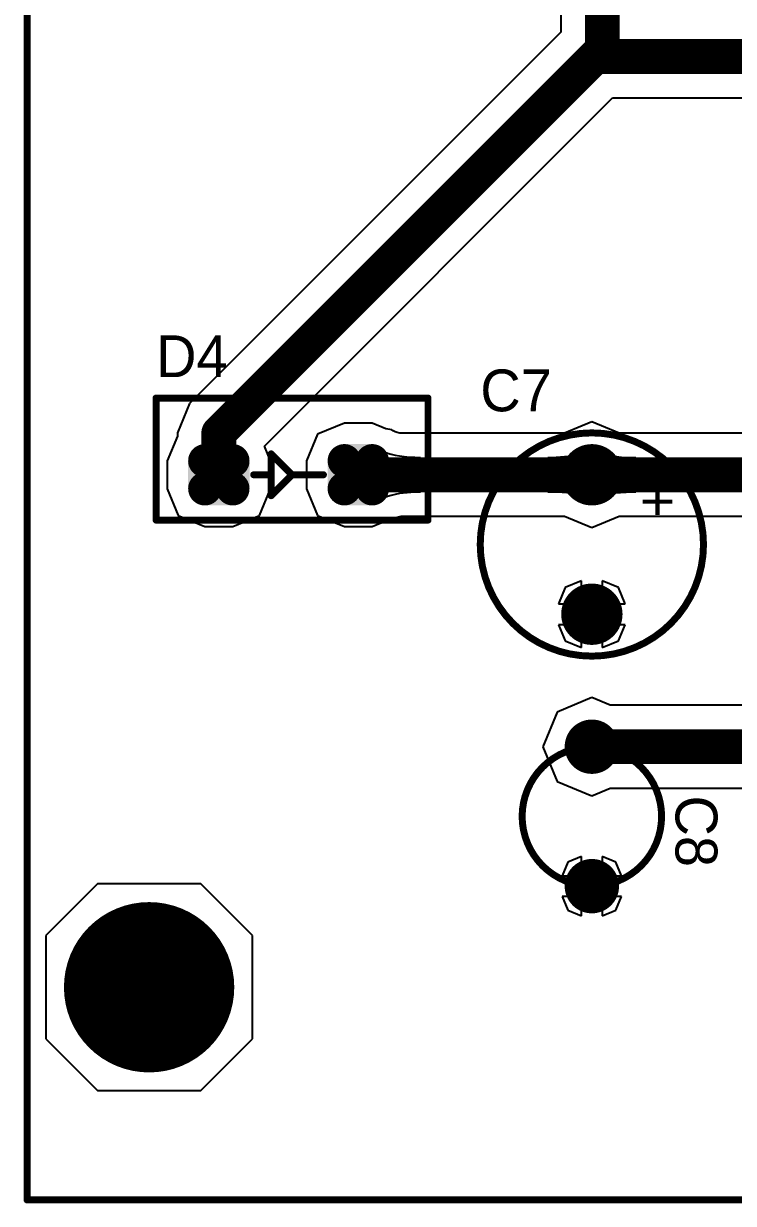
# Model space of a CAD drawing. Extents: x 0.99 to 6.92, y 0.99 to 4.95.
# Drawn here: x 0.995 to 2.013, y 0.995 to 2.687 of the extents above; entities that cross this region are included whole.
import ezdxf

# ---------------------------------------------------------------- set-up
doc = ezdxf.new("R2010")
doc.units = 0
doc.header["$MEASUREMENT"] = 0
for name, color, linetype in [('BOTTOMLAYER', 5, 'CONTINUOUS'), ('BOTTOMSOLDER', 6, 'CONTINUOUS'), ('MECHANICAL1', 6, 'CONTINUOUS'), ('MULTILAYER', 9, 'CONTINUOUS'), ('PADHOLELAYER', 156, 'CONTINUOUS'), ('TOPLAYER', 1, 'CONTINUOUS'), ('TOPOVERLAY', 2, 'CONTINUOUS'), ('TOPSOLDER', 216, 'CONTINUOUS')]:
    doc.layers.add(name, color=color, linetype=linetype)

msp = doc.modelspace()

# ---------------------------------------------------------------- linework, layer by layer
at = {"layer": 'BOTTOMLAYER'}
for p, q in [((1, 1), (1, 4.945)), ((1.7655, 2.9424), (1.7655, 2.6747)), ((1.7655, 2.6747), (1.2329, 2.1421)), ((1.3404, 2.0812), (1.8397, 2.5805)), ((1.8397, 2.5805), (3.4624, 2.5805)), ((1.2329, 2.1421), (1.2155, 2.1)), ((1.81, 2.1158), (1.7708, 2.0995)), ((1.8492, 2.0995), (1.81, 2.1158)), ((1.2155, 2.1), (1.2155, 2.0952)), ((1.4167, 2.0983), (1.4009, 2.06)), ((1.455, 2.1141), (1.4167, 2.0983)), ((1.495, 2.1141), (1.455, 2.1141)), ((1.5144, 2.1061), (1.495, 2.1141)), ((1.5231, 2.1043), (1.5144, 2.1061)), ((1.5251, 2.103), (1.5231, 2.1043)), ((1.5262, 2.1024), (1.5251, 2.103)), ((1.5281, 2.1016), (1.5262, 2.1024)), ((1.5309, 2.1008), (1.5281, 2.1016)), ((1.5346, 2.0999), (1.5309, 2.1008)), ((1.5366, 2.0995), (1.5346, 2.0999)), ((1.7708, 2.0995), (1.5366, 2.0995)), ((2.0908, 2.0995), (1.8492, 2.0995)), ((1.2155, 2.0952), (1.2009, 2.06)), ((1.3491, 2.06), (1.3404, 2.0812)), ((1.505, 2.0026), (1.505, 2.0774)), ((1.505, 2.0774), (1.5085, 2.075)), ((1.5085, 2.075), (1.5126, 2.0729)), ((1.5126, 2.0729), (1.5171, 2.0711)), ((1.5171, 2.0711), (1.5223, 2.0695)), ((1.5223, 2.0695), (1.5279, 2.0681)), ((1.5279, 2.0681), (1.5341, 2.067)), ((1.5341, 2.067), (1.5482, 2.0655)), ((1.5482, 2.0655), (1.556, 2.0651)), ((1.556, 2.0651), (1.5644, 2.065)), ((1.5644, 2.065), (1.5644, 2.015)), ((1.7468, 2.015), (1.7468, 2.065)), ((1.7468, 2.065), (1.7528, 2.065)), ((1.7528, 2.065), (1.7771, 2.0665)), ((1.7771, 2.0665), (1.7791, 2.0669)), ((1.7791, 2.0669), (1.7806, 2.0674)), ((1.7806, 2.0674), (1.7814, 2.068)), ((1.7814, 2.068), (1.7814, 2.012)), ((1.8386, 2.012), (1.8386, 2.068)), ((1.8386, 2.068), (1.8394, 2.0674)), ((1.8394, 2.0674), (1.8409, 2.0669)), ((1.8409, 2.0669), (1.8429, 2.0665)), ((1.8429, 2.0665), (1.8455, 2.0661)), ((1.8455, 2.0661), (1.8525, 2.0655)), ((1.8525, 2.0655), (1.8672, 2.065)), ((1.8672, 2.065), (1.8732, 2.065)), ((1.8732, 2.065), (1.8732, 2.015)), ((1.2009, 2.06), (1.2009, 2.02)), ((1.3491, 2.02), (1.3491, 2.06)), ((1.4009, 2.06), (1.4009, 2.02)), ((1.2009, 2.02), (1.2167, 1.9817)), ((1.3333, 1.9817), (1.3491, 2.02)), ((1.4009, 2.02), (1.4167, 1.9817)), ((1.556, 2.0149), (1.5341, 2.013)), ((1.5644, 2.015), (1.556, 2.0149)), ((1.7528, 2.015), (1.7468, 2.015)), ((1.7675, 2.0145), (1.7528, 2.015)), ((1.7745, 2.0139), (1.7675, 2.0145)), ((1.7771, 2.0135), (1.7745, 2.0139)), ((1.8672, 2.015), (1.8429, 2.0135)), ((1.8732, 2.015), (1.8672, 2.015)), ((1.5085, 2.005), (1.505, 2.0026)), ((1.5126, 2.0071), (1.5085, 2.005)), ((1.5171, 2.0089), (1.5126, 2.0071)), ((1.5223, 2.0105), (1.5171, 2.0089)), ((1.5279, 2.0119), (1.5223, 2.0105)), ((1.5341, 2.013), (1.5279, 2.0119)), ((1.7791, 2.0131), (1.7771, 2.0135)), ((1.7806, 2.0126), (1.7791, 2.0131)), ((1.7814, 2.012), (1.7806, 2.0126)), ((1.8394, 2.0126), (1.8386, 2.012)), ((1.8409, 2.0131), (1.8394, 2.0126)), ((1.8429, 2.0135), (1.8409, 2.0131)), ((1.2167, 1.9817), (1.255, 1.9659)), ((1.295, 1.9659), (1.3333, 1.9817)), ((1.4167, 1.9817), (1.455, 1.9659)), ((1.5309, 1.9792), (1.5346, 1.9801)), ((1.5346, 1.9801), (1.5366, 1.9805)), ((1.5366, 1.9805), (1.7708, 1.9805)), ((1.7708, 1.9805), (1.81, 1.9642)), ((1.81, 1.9642), (1.8492, 1.9805)), ((1.8492, 1.9805), (2.0908, 1.9805)), ((1.255, 1.9659), (1.295, 1.9659)), ((1.455, 1.9659), (1.495, 1.9659)), ((1.495, 1.9659), (1.5144, 1.9739)), ((1.5144, 1.9739), (1.5231, 1.9757)), ((1.5231, 1.9757), (1.5251, 1.977)), ((1.5251, 1.977), (1.5262, 1.9776)), ((1.5262, 1.9776), (1.5281, 1.9784)), ((1.5281, 1.9784), (1.5309, 1.9792)), ((1.7717, 1.8783), (1.7621, 1.855)), ((1.795, 1.8879), (1.7717, 1.8783)), ((1.795, 1.855), (1.795, 1.8879)), ((1.8483, 1.8783), (1.825, 1.8879)), ((1.825, 1.8879), (1.825, 1.855)), ((1.8579, 1.855), (1.8483, 1.8783)), ((1.7621, 1.855), (1.795, 1.855)), ((1.825, 1.855), (1.8579, 1.855)), ((1.795, 1.825), (1.7621, 1.825)), ((1.7621, 1.825), (1.7717, 1.8017)), ((1.795, 1.7921), (1.795, 1.825)), ((1.8579, 1.825), (1.825, 1.825)), ((1.825, 1.825), (1.825, 1.7921)), ((1.8483, 1.8017), (1.8579, 1.825)), ((1.7717, 1.8017), (1.795, 1.7921)), ((1.825, 1.7921), (1.8483, 1.8017)), ((1.81, 1.7204), (1.7603, 1.6997)), ((1.8361, 1.7095), (1.81, 1.7204)), ((2.3405, 1.7095), (1.8361, 1.7095)), ((1.7603, 1.6997), (1.7396, 1.65)), ((1.7396, 1.65), (1.7603, 1.6003)), ((1.7603, 1.6003), (1.81, 1.5796)), ((1.81, 1.5796), (1.8361, 1.5905)), ((1.8361, 1.5905), (2.0658, 1.5905)), ((1.795, 1.4925), (1.7756, 1.4844)), ((1.795, 1.465), (1.795, 1.4925)), ((1.8444, 1.4844), (1.825, 1.4925)), ((1.825, 1.4925), (1.825, 1.465)), ((1.7756, 1.4844), (1.7675, 1.465)), ((1.8525, 1.465), (1.8444, 1.4844)), ((1.7675, 1.465), (1.795, 1.465)), ((1.825, 1.465), (1.8525, 1.465)), ((1.1009, 1.4531), (1.0269, 1.3791)), ((1.2491, 1.4531), (1.1009, 1.4531)), ((1.3231, 1.3791), (1.2491, 1.4531)), ((1.795, 1.435), (1.7675, 1.435)), ((1.7675, 1.435), (1.7756, 1.4156)), ((1.795, 1.4075), (1.795, 1.435)), ((1.8525, 1.435), (1.825, 1.435)), ((1.825, 1.435), (1.825, 1.4075)), ((1.8444, 1.4156), (1.8525, 1.435)), ((1.7756, 1.4156), (1.795, 1.4075)), ((1.825, 1.4075), (1.8444, 1.4156)), ((1.0269, 1.3791), (1.0269, 1.2309)), ((1.3231, 1.2309), (1.3231, 1.3791)), ((1.0269, 1.2309), (1.1009, 1.1569)), ((1.2491, 1.1569), (1.3231, 1.2309)), ((1.1009, 1.1569), (1.2491, 1.1569)), ((6.91, 1), (1, 1))]:
    msp.add_line(p, q, dxfattribs=at)
at = {"layer": 'BOTTOMLAYER', "const_width": 0.05}
for points in [[(1.825, 2.64), (1.825, 3.005)], [(1.275, 2.1), (1.8225, 2.6475)], [(1.825, 2.64), (3.53, 2.64)], [(1.275, 2.04), (1.275, 2.1)], [(1.475, 2.04), (1.81, 2.04)], [(1.81, 2.04), (2.13, 2.04)], [(1.81, 1.65), (2.13, 1.65)]]:
    msp.add_lwpolyline(points, dxfattribs=at)
at = {"layer": 'BOTTOMLAYER'}
for points, const_width in [([(1.81, 2.6475, 1), (1.835, 2.6475, 1)], 0.025), ([(1.8125, 2.64, 1), (1.8375, 2.64, 1)], 0.025), ([(1.8125, 2.64, 1), (1.8375, 2.64, 1)], 0.025), ([(1.2625, 2.1, 1), (1.2875, 2.1, 1)], 0.025), ([(1.2625, 2.1, 1), (1.2875, 2.1, 1)], 0.025), ([(1.245, 2.06, 1), (1.265, 2.06, 1)], 0.02), ([(1.2625, 2.04, 1), (1.2875, 2.04, 1)], 0.025), ([(1.285, 2.06, 1), (1.305, 2.06, 1)], 0.02), ([(1.445, 2.06, 1), (1.465, 2.06, 1)], 0.02), ([(1.4625, 2.04, 1), (1.4875, 2.04, 1)], 0.025), ([(1.485, 2.06, 1), (1.505, 2.06, 1)], 0.02), ([(1.79, 2.04, 1), (1.83, 2.04, 1)], 0.04), ([(1.7975, 2.04, 1), (1.8225, 2.04, 1)], 0.025), ([(1.7975, 2.04, 1), (1.8225, 2.04, 1)], 0.025), ([(1.245, 2.02, 1), (1.265, 2.02, 1)], 0.02), ([(1.285, 2.02, 1), (1.305, 2.02, 1)], 0.02), ([(1.445, 2.02, 1), (1.465, 2.02, 1)], 0.02), ([(1.485, 2.02, 1), (1.505, 2.02, 1)], 0.02), ([(1.79, 1.84, 1), (1.83, 1.84, 1)], 0.04), ([(1.7925, 1.65, 1), (1.8275, 1.65, 1)], 0.035), ([(1.7975, 1.65, 1), (1.8225, 1.65, 1)], 0.025), ([(1.7925, 1.45, 1), (1.8275, 1.45, 1)], 0.035), ([(1.1159, 1.305, 1), (1.2341, 1.305, 1)], 0.1181)]:
    msp.add_lwpolyline(points, format="xyb", close=True, dxfattribs=dict(at, const_width=const_width))
for points in [[(1.255, 2), (1.295, 2), (1.255, 2.08), (1.295, 2.08)], [(1.455, 2), (1.495, 2), (1.455, 2.08), (1.495, 2.08)], [(1.235, 2.02), (1.315, 2.02), (1.235, 2.06), (1.315, 2.06)], [(1.435, 2.02), (1.515, 2.02), (1.435, 2.06), (1.515, 2.06)]]:
    msp.add_solid(points, dxfattribs=at)
at = {"layer": 'BOTTOMSOLDER'}
for points, const_width in [([(1.243, 2.06, 1), (1.267, 2.06, 1)], 0.024), ([(1.283, 2.06, 1), (1.307, 2.06, 1)], 0.024), ([(1.443, 2.06, 1), (1.467, 2.06, 1)], 0.024), ([(1.483, 2.06, 1), (1.507, 2.06, 1)], 0.024), ([(1.788, 2.04, 1), (1.832, 2.04, 1)], 0.044), ([(1.243, 2.02, 1), (1.267, 2.02, 1)], 0.024), ([(1.283, 2.02, 1), (1.307, 2.02, 1)], 0.024), ([(1.443, 2.02, 1), (1.467, 2.02, 1)], 0.024), ([(1.483, 2.02, 1), (1.507, 2.02, 1)], 0.024), ([(1.788, 1.84, 1), (1.832, 1.84, 1)], 0.044), ([(1.7905, 1.65, 1), (1.8295, 1.65, 1)], 0.039), ([(1.7905, 1.45, 1), (1.8295, 1.45, 1)], 0.039), ([(1.1139, 1.305, 1), (1.2361, 1.305, 1)], 0.1221)]:
    msp.add_lwpolyline(points, format="xyb", close=True, dxfattribs=dict(at, const_width=const_width))
for points in [[(1.255, 1.996), (1.295, 1.996), (1.255, 2.084), (1.295, 2.084)], [(1.455, 1.996), (1.495, 1.996), (1.455, 2.084), (1.495, 2.084)], [(1.231, 2.02), (1.319, 2.02), (1.231, 2.06), (1.319, 2.06)], [(1.431, 2.02), (1.519, 2.02), (1.431, 2.06), (1.519, 2.06)]]:
    msp.add_solid(points, dxfattribs=at)
at = {"layer": 'MECHANICAL1', "const_width": 0.01}
for points in [[(1, 1), (1, 4.945)], [(1, 1), (6.91, 1)]]:
    msp.add_lwpolyline(points, dxfattribs=at)
at = {"layer": 'MECHANICAL1', "const_width": 0.005}
msp.add_lwpolyline([(0.9975, 1, 1), (1.0025, 1, 1)], format="xyb", close=True, dxfattribs=at)
msp.add_lwpolyline([(0.9975, 1, 1), (1.0025, 1, 1)], format="xyb", close=True, dxfattribs=at)
at = {"layer": 'MULTILAYER'}
for points, const_width in [([(1.245, 2.06, 1), (1.265, 2.06, 1)], 0.02), ([(1.285, 2.06, 1), (1.305, 2.06, 1)], 0.02), ([(1.445, 2.06, 1), (1.465, 2.06, 1)], 0.02), ([(1.485, 2.06, 1), (1.505, 2.06, 1)], 0.02), ([(1.79, 2.04, 1), (1.83, 2.04, 1)], 0.04), ([(1.245, 2.02, 1), (1.265, 2.02, 1)], 0.02), ([(1.285, 2.02, 1), (1.305, 2.02, 1)], 0.02), ([(1.445, 2.02, 1), (1.465, 2.02, 1)], 0.02), ([(1.485, 2.02, 1), (1.505, 2.02, 1)], 0.02), ([(1.79, 1.84, 1), (1.83, 1.84, 1)], 0.04), ([(1.7925, 1.65, 1), (1.8275, 1.65, 1)], 0.035), ([(1.7925, 1.45, 1), (1.8275, 1.45, 1)], 0.035), ([(1.1159, 1.305, 1), (1.2341, 1.305, 1)], 0.1181)]:
    msp.add_lwpolyline(points, format="xyb", close=True, dxfattribs=dict(at, const_width=const_width))
for points in [[(1.255, 2), (1.295, 2), (1.255, 2.08), (1.295, 2.08)], [(1.455, 2), (1.495, 2), (1.455, 2.08), (1.495, 2.08)], [(1.235, 2.02), (1.315, 2.02), (1.235, 2.06), (1.315, 2.06)], [(1.435, 2.02), (1.515, 2.02), (1.435, 2.06), (1.515, 2.06)]]:
    msp.add_solid(points, dxfattribs=at)
at = {"layer": 'PADHOLELAYER'}
for points, const_width in [([(1.2697, 2.04, 1), (1.2803, 2.04, 1)], 0.0105), ([(1.4697, 2.04, 1), (1.4803, 2.04, 1)], 0.0105), ([(1.8048, 2.04, 1), (1.8153, 2.04, 1)], 0.0105), ([(1.8048, 1.84, 1), (1.8153, 1.84, 1)], 0.0105), ([(1.8048, 1.65, 1), (1.8153, 1.65, 1)], 0.0105), ([(1.8048, 1.45, 1), (1.8153, 1.45, 1)], 0.0105), ([(1.1455, 1.305, 1), (1.2045, 1.305, 1)], 0.0591)]:
    msp.add_lwpolyline(points, format="xyb", close=True, dxfattribs=dict(at, const_width=const_width))
at = {"layer": 'TOPLAYER'}
for points, const_width in [([(1.245, 2.06, 1), (1.265, 2.06, 1)], 0.02), ([(1.285, 2.06, 1), (1.305, 2.06, 1)], 0.02), ([(1.445, 2.06, 1), (1.465, 2.06, 1)], 0.02), ([(1.485, 2.06, 1), (1.505, 2.06, 1)], 0.02), ([(1.79, 2.04, 1), (1.83, 2.04, 1)], 0.04), ([(1.245, 2.02, 1), (1.265, 2.02, 1)], 0.02), ([(1.285, 2.02, 1), (1.305, 2.02, 1)], 0.02), ([(1.445, 2.02, 1), (1.465, 2.02, 1)], 0.02), ([(1.485, 2.02, 1), (1.505, 2.02, 1)], 0.02), ([(1.79, 1.84, 1), (1.83, 1.84, 1)], 0.04), ([(1.7925, 1.65, 1), (1.8275, 1.65, 1)], 0.035), ([(1.7925, 1.45, 1), (1.8275, 1.45, 1)], 0.035), ([(1.1159, 1.305, 1), (1.2341, 1.305, 1)], 0.1181)]:
    msp.add_lwpolyline(points, format="xyb", close=True, dxfattribs=dict(at, const_width=const_width))
for points in [[(1.255, 2), (1.295, 2), (1.255, 2.08), (1.295, 2.08)], [(1.455, 2), (1.495, 2), (1.455, 2.08), (1.495, 2.08)], [(1.235, 2.02), (1.315, 2.02), (1.235, 2.06), (1.315, 2.06)], [(1.435, 2.02), (1.515, 2.02), (1.435, 2.06), (1.515, 2.06)]]:
    msp.add_solid(points, dxfattribs=at)
at = {"layer": 'TOPOVERLAY', "const_width": 0.01}
for points in [[(1.185, 1.975), (1.185, 2.15)], [(1.185, 2.15), (1.575, 2.15)], [(1.575, 1.975), (1.575, 2.15)], [(1.35, 2.07), (1.38, 2.04)], [(1.35, 2.01), (1.35, 2.07)], [(1.325, 2.04), (1.35, 2.04)], [(1.35, 2.01), (1.38, 2.04)], [(1.38, 2.04), (1.425, 2.04)], [(1.185, 1.975), (1.575, 1.975)]]:
    msp.add_lwpolyline(points, dxfattribs=at)
at = {"layer": 'TOPOVERLAY'}
for points, const_width in [([(1.1825, 2.15, 1), (1.1875, 2.15, 1)], 0.005), ([(1.1825, 2.15, 1), (1.1875, 2.15, 1)], 0.005), ([(1.5725, 2.15, 1), (1.5775, 2.15, 1)], 0.005), ([(1.5725, 2.15, 1), (1.5775, 2.15, 1)], 0.005), ([(1.9701, 1.94, 1), (1.6499, 1.94, 1)], 0.01), ([(1.3475, 2.07, 1), (1.3525, 2.07, 1)], 0.005), ([(1.3475, 2.07, 1), (1.3525, 2.07, 1)], 0.005), ([(1.3225, 2.04, 1), (1.3275, 2.04, 1)], 0.005), ([(1.3475, 2.04, 1), (1.3525, 2.04, 1)], 0.005), ([(1.3775, 2.04, 1), (1.3825, 2.04, 1)], 0.005), ([(1.3775, 2.04, 1), (1.3825, 2.04, 1)], 0.005), ([(1.3775, 2.04, 1), (1.3825, 2.04, 1)], 0.005), ([(1.4225, 2.04, 1), (1.4275, 2.04, 1)], 0.005), ([(1.3475, 2.01, 1), (1.3525, 2.01, 1)], 0.005), ([(1.3475, 2.01, 1), (1.3525, 2.01, 1)], 0.005), ([(1.1825, 1.975, 1), (1.1875, 1.975, 1)], 0.005), ([(1.1825, 1.975, 1), (1.1875, 1.975, 1)], 0.005), ([(1.5725, 1.975, 1), (1.5775, 1.975, 1)], 0.005), ([(1.5725, 1.975, 1), (1.5775, 1.975, 1)], 0.005), ([(1.6474, 1.94, 1), (1.6524, 1.94, 1)], 0.005), ([(1.9676, 1.94, 1), (1.9726, 1.94, 1)], 0.005), ([(1.91, 1.55, 1), (1.71, 1.55, 1)], 0.01), ([(1.7075, 1.55, 1), (1.7125, 1.55, 1)], 0.005), ([(1.9075, 1.55, 1), (1.9125, 1.55, 1)], 0.005)]:
    msp.add_lwpolyline(points, format="xyb", close=True, dxfattribs=dict(at, const_width=const_width))
at = {"layer": 'TOPSOLDER'}
for points, const_width in [([(1.243, 2.06, 1), (1.267, 2.06, 1)], 0.024), ([(1.283, 2.06, 1), (1.307, 2.06, 1)], 0.024), ([(1.443, 2.06, 1), (1.467, 2.06, 1)], 0.024), ([(1.483, 2.06, 1), (1.507, 2.06, 1)], 0.024), ([(1.788, 2.04, 1), (1.832, 2.04, 1)], 0.044), ([(1.243, 2.02, 1), (1.267, 2.02, 1)], 0.024), ([(1.283, 2.02, 1), (1.307, 2.02, 1)], 0.024), ([(1.443, 2.02, 1), (1.467, 2.02, 1)], 0.024), ([(1.483, 2.02, 1), (1.507, 2.02, 1)], 0.024), ([(1.788, 1.84, 1), (1.832, 1.84, 1)], 0.044), ([(1.7905, 1.65, 1), (1.8295, 1.65, 1)], 0.039), ([(1.7905, 1.45, 1), (1.8295, 1.45, 1)], 0.039), ([(1.1139, 1.305, 1), (1.2361, 1.305, 1)], 0.1221)]:
    msp.add_lwpolyline(points, format="xyb", close=True, dxfattribs=dict(at, const_width=const_width))
for points in [[(1.255, 1.996), (1.295, 1.996), (1.255, 2.084), (1.295, 2.084)], [(1.455, 1.996), (1.495, 1.996), (1.455, 2.084), (1.495, 2.084)], [(1.231, 2.02), (1.319, 2.02), (1.231, 2.06), (1.319, 2.06)], [(1.431, 2.02), (1.519, 2.02), (1.431, 2.06), (1.519, 2.06)]]:
    msp.add_solid(points, dxfattribs=at)

# ---------------------------------------------------------------- texts
at = {"layer": 'TOPOVERLAY'}
for s, p in [('D4', (1.185, 2.18)), ('C7', (1.65, 2.131))]:
    msp.add_text(s, height=0.06, dxfattribs=at).set_placement(p)
for s, p in [('+', (1.875, 2.025)), ('C8', (1.93, 1.58))]:
    msp.add_text(s, height=0.06, rotation=270, dxfattribs=at).set_placement(p)

doc.saveas('drawing.dxf')
